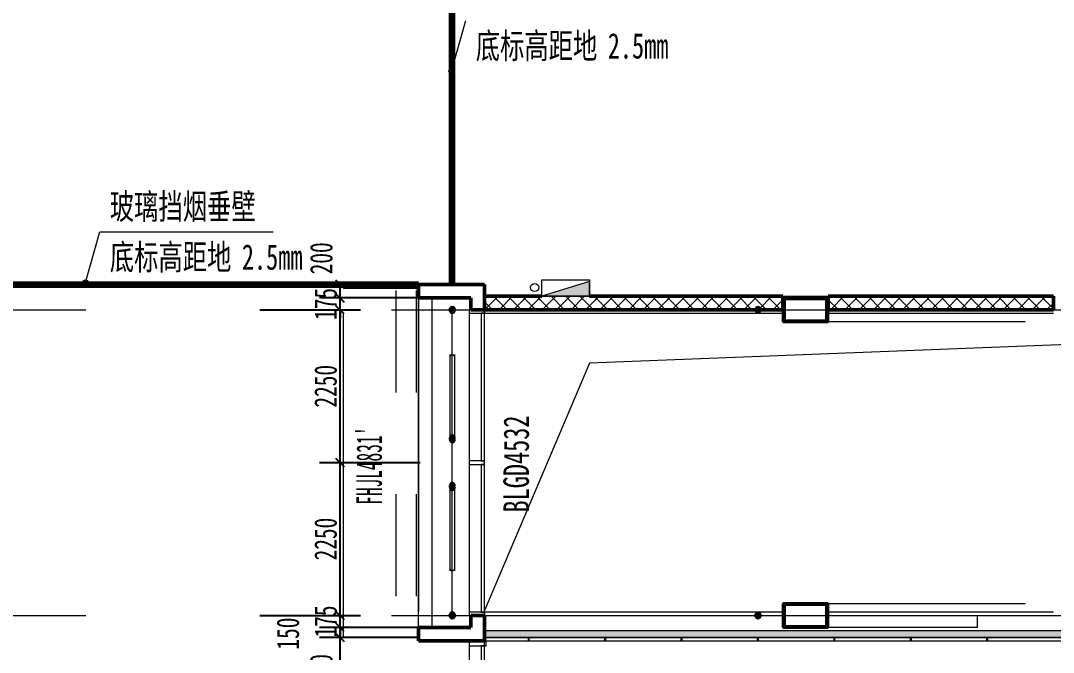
# Model space of a CAD drawing. Header units: millimetres. Extents: x 124696 to 347024, y 412631 to 564609.
# Drawn here: x 183817 to 199022, y 471559 to 480860 of the extents above; entities that cross this region are included whole.
import ezdxf

# ---------------------------------------------------------------- set-up
doc = ezdxf.new("R2010")
doc.units = ezdxf.units.MM
doc.header["$LTSCALE"] = 1500
doc.header["$MEASUREMENT"] = 0
for name, pattern in [('二层平面图$0$IMPORT-216002', [3, 2, -1]), ('二层平面图$0$划线', [6.35, 3.175, -3.175]), ('二层平面图$0$划线 1mm', [2, 1, -1]), ('二层平面图$0$轴网线_12_3_3_3 mm', [21, 12, -3, 3, -3])]:
    doc.linetypes.add(name, pattern=pattern)
doc.layers.add('0-建筑底图', color=7, linetype='Continuous')
for name, color, linetype, lineweight in [('二层平面图$0$0-1', 7, 'Continuous', 5), ('二层平面图$0$A-DOOR', 51, 'Continuous', 9), ('二层平面图$0$A-DOOR-3', 51, '二层平面图$0$划线', 9), ('二层平面图$0$A-DOOR-4', 51, '二层平面图$0$划线 1mm', 9), ('二层平面图$0$A-DOOR-IDEN', 53, 'Continuous', 15), ('二层平面图$0$A-LINE', 7, 'Continuous', 9), ('二层平面图$0$A-LINE-1', 7, '二层平面图$0$IMPORT-216002', 9), ('二层平面图$0$A-LINE-3', 7, 'Continuous', 90), ('二层平面图$0$A-WALL-1', 10, 'Continuous', 50), ('二层平面图$0$A-WALL-2', 170, 'Continuous', 20), ('二层平面图$0$A-WALL-3', 10, 'Continuous', 50), ('二层平面图$0$A-WALL-CURT-PANEL-2', 7, 'Continuous', 9), ('二层平面图$0$A-WALL-CURT-PANEL-3', 140, 'Continuous', 9), ('二层平面图$0$A-WALL-CURT-STILE-2', 7, 'Continuous', 9), ('二层平面图$0$A-WALL-CURT-STILE-3', 7, 'Continuous', 9), ('二层平面图$0$ANNO-DIMS', 3, 'Continuous', 15), ('二层平面图$0$ANNO-DOTE-1', 10, '二层平面图$0$轴网线_12_3_3_3 mm', 15), ('二层平面图$0$ANNO-TEXT', 7, 'Continuous', 15), ('二层平面图$0$E-FIRE-EQPM', 3, 'Continuous', 9), ('二层平面图$0$S-BEAM', 4, 'Continuous', 9), ('二层平面图$0$S-BEAM-1', 7, 'Continuous', 9), ('二层平面图$0$S-BEAM-2', 130, 'Continuous', 35), ('二层平面图$0$S-COLU-1', 250, 'Continuous', 5), ('二层平面图$0$S-COLU-2', 130, 'Continuous', 35), ('二层平面图$0$WALL-1', 40, 'Continuous', 9), ('二层平面图$0$WALL-HATCH', 252, 'Continuous', 9), ('二层平面图$0$WALL-IDEN', 233, 'Continuous', 15)]:
    doc.layers.add(name, color=color, linetype=linetype, lineweight=lineweight)
doc.styles.add('二层平面图$0$黑体', font='simhei.ttf', dxfattribs={"width": 0.7, "height": 375})
doc.styles.add('二层平面图$0$黑体_5', font='simhei.ttf', dxfattribs={"width": 0.7, "height": 330})
doc.styles.add('二层平面图$0$黑体_6', font='simhei.ttf', dxfattribs={"width": 0.5, "height": 375})
doc.dimstyles.new('二层平面图$0$直线_2_2mm_黑体_引线_文字在上', dxfattribs={"dimscale": 304.8, "dimtxt": 412.811453, "dimasz": 0.393701, "dimexe": 0.984252, "dimexo": 0.0625, "dimgap": 0.147638, "dimtad": 1, "dimdec": 0, "dimzin": 0, "dimdsep": 46, "dimtxsty": '二层平面图$0$黑体_5', "dimblk1": '二层平面图$0$_Oblique', "dimblk2": '二层平面图$0$_Oblique', "dimsah": 1, "dimcen": 0.09, "dimazin": 0, "dimtfac": 1, "dimtdec": 4, "dimtix": 1, "dimtmove": 0, "dimatfit": 3, "dimfxl": 3.937008, "dimfxlon": 1, "dimtvp": 1, "dimtolj": 1, "dimtzin": 0, "dimarcsym": 2})
doc.dimstyles.new('二层平面图$0$直线_2_2mm_黑体_引线_文字在上_2', dxfattribs={"dimscale": 304.8, "dimtxt": 412.811453, "dimasz": 0.393701, "dimexe": 0.984252, "dimexo": 0.0625, "dimgap": 0.147638, "dimtad": 1, "dimdec": 0, "dimzin": 0, "dimdsep": 46, "dimtxsty": '二层平面图$0$黑体_5', "dimblk1": '二层平面图$0$_Oblique', "dimblk2": '二层平面图$0$_Oblique', "dimsah": 1, "dimcen": 0.09, "dimazin": 0, "dimtfac": 1, "dimtdec": 4, "dimtix": 1, "dimtmove": 2, "dimatfit": 3, "dimfxl": 3.937008, "dimfxlon": 1, "dimtvp": 1, "dimtolj": 1, "dimtzin": 0, "dimarcsym": 2})

# ---------------------------------------------------------------- blocks, each defined once
blk = doc.blocks.new('二层平面图$0$S-梁-钢-箱形1 - _-300x350x14x14-V43-104-2F')
at = {"layer": '二层平面图$0$S-BEAM-1'}
h = blk.add_hatch(color=256, dxfattribs=at)
h.paths.add_polyline_path([(50535, 20075), (50535, 20425), (49865, 20425), (49865, 20075)])
h.paths.add_polyline_path([(50504, 20089), (49896, 20089), (49896, 20411), (50504, 20411)])
blk.add_line((53435, 20075), (50535, 20075), dxfattribs=at)
at = {"layer": '二层平面图$0$S-BEAM-2'}
for p, q in [((50535, 20425), (49865, 20425)), ((49865, 20425), (49865, 20075)), ((49896, 20089), (49896, 20411)), ((49896, 20411), (50504, 20411)), ((50504, 20411), (50504, 20089)), ((50535, 20075), (50535, 20425)), ((49865, 20075), (50535, 20075)), ((50504, 20089), (49896, 20089))]:
    blk.add_line(p, q, dxfattribs=at)
blk = doc.blocks.new('二层平面图$0$S-梁-钢-箱形1 - _-300x350x14x14-V73-104-2F')
at = {"layer": '二层平面图$0$S-BEAM-1'}
h = blk.add_hatch(color=256, dxfattribs=at)
h.paths.add_polyline_path([(50535, 15575), (50535, 15925), (49865, 15925), (49865, 15575)])
h.paths.add_polyline_path([(50504, 15589), (49896, 15589), (49896, 15911), (50504, 15911), (50504, 15614)])
for p, q in [((50535, 15925), (53435, 15925)), ((52735, 15575), (50535, 15575))]:
    blk.add_line(p, q, dxfattribs=at)
at = {"layer": '二层平面图$0$S-BEAM-2'}
for p, q in [((50535, 15925), (49865, 15925)), ((49865, 15925), (49865, 15575)), ((49896, 15589), (49896, 15911)), ((49896, 15911), (50504, 15911)), ((50504, 15911), (50504, 15589)), ((50535, 15575), (50535, 15925)), ((49865, 15575), (50535, 15575)), ((50504, 15589), (49896, 15589))]:
    blk.add_line(p, q, dxfattribs=at)
blk = doc.blocks.new('二层平面图$0$S-梁-钢-圆形 - D-70-2196540-104-2F')
at = {"layer": '二层平面图$0$S-BEAM-1'}
blk.add_hatch(color=256, dxfattribs=at).paths.add_polyline_path([(36000, 17601), (36008, 17602), (36015, 17605), (36022, 17611), (36027, 17619), (36032, 17629), (36034, 17639), (36035, 17650), (36034, 17661), (36032, 17671), (36027, 17681), (36022, 17689), (36015, 17695), (36008, 17698), (36000, 17699), (35992, 17698), (35985, 17695), (35978, 17689), (35973, 17681), (35968, 17671), (35966, 17661), (35965, 17650), (35966, 17639), (35968, 17629), (35973, 17619), (35978, 17611), (35985, 17605), (35992, 17602)])
for p, q in [((35965, 17650), (35965, 16408)), ((36035, 16408), (36035, 17650))]:
    blk.add_line(p, q, dxfattribs=at)
at = {"layer": '二层平面图$0$S-BEAM-2', "flags": 128}
for points in [[(36035, 17650), (36034, 17661), (36032, 17671), (36027, 17681), (36022, 17689), (36015, 17695), (36008, 17698), (36000, 17699), (35992, 17698), (35985, 17695), (35978, 17689), (35973, 17681), (35968, 17671), (35966, 17661), (35965, 17650)], [(35965, 17650), (35966, 17639), (35968, 17629), (35973, 17619), (35978, 17611), (35985, 17605), (35992, 17602), (36000, 17601), (36008, 17602), (36015, 17605), (36022, 17611), (36027, 17619), (36032, 17629), (36034, 17639), (36035, 17650)]]:
    blk.add_lwpolyline(points, dxfattribs=at)
blk = doc.blocks.new('二层平面图$0$SHS-Structure-Center_rvt-1-104-2F')
at = {"layer": '二层平面图$0$S-COLU-1'}
for points in [[(45000, 20210), (45020, 20215), (45035, 20230), (45040, 20250), (45035, 20270), (45020, 20285), (45000, 20290), (44980, 20285), (44965, 20270), (44960, 20250), (44965, 20230), (44980, 20215)], [(49500, 20210), (49520, 20215), (49535, 20230), (49540, 20250), (49535, 20270), (49520, 20285), (49500, 20290), (49480, 20285), (49465, 20270), (49460, 20250), (49465, 20230), (49480, 20215)], [(45000, 15710), (45020, 15715), (45035, 15730), (45040, 15750), (45035, 15770), (45020, 15785), (45000, 15790), (44980, 15785), (44965, 15770), (44960, 15750), (44965, 15730), (44980, 15715)], [(49500, 15710), (49520, 15715), (49535, 15730), (49540, 15750), (49535, 15770), (49520, 15785), (49500, 15790), (49480, 15785), (49465, 15770), (49460, 15750), (49465, 15730), (49480, 15715)]]:
    blk.add_hatch(color=256, dxfattribs=at).paths.add_polyline_path(points)
at = {"layer": '二层平面图$0$S-COLU-2'}
for centre, start, end in [((45000, 20250), 0, 180), ((45000, 20250), 180, 0), ((49500, 20250), 0, 180), ((49500, 20250), 180, 0), ((45000, 15750), 0, 180), ((45000, 15750), 180, 0), ((49500, 15750), 0, 180), ((49500, 15750), 180, 0)]:
    blk.add_arc(centre, 40, start, end, dxfattribs=at)
at = {"layer": '二层平面图$0$S-BEAM'}
for name, p in [('二层平面图$0$S-梁-钢-箱形1 - _-300x350x14x14-V43-104-2F', (0, 0)), ('二层平面图$0$S-梁-钢-圆形 - D-70-2196540-104-2F', (9000, 0)), ('二层平面图$0$S-梁-钢-箱形1 - _-300x350x14x14-V73-104-2F', (0, 0))]:
    blk.add_blockref(name, p, dxfattribs=at)
at = {"layer": '二层平面图$0$S-BEAM', "rotation": 180}
blk.add_blockref('二层平面图$0$S-梁-钢-圆形 - D-70-2196540-104-2F', (81000, 36000), dxfattribs=at)
blk = doc.blocks.new('二层平面图$0$矩形竖梃 - 幕墙龙骨_70_250-12648449-104-2F')
at = {"layer": '二层平面图$0$A-WALL-CURT-STILE-3'}
for p, q in [((-70, 25), (0, 25)), ((-70, -225), (-70, 25)), ((0, 25), (0, -225)), ((0, -225), (-70, -225))]:
    blk.add_line(p, q, dxfattribs=at)
blk = doc.blocks.new('二层平面图$0$系统嵌板 - 00S-玻璃-12648451-104-2F')
at = {"layer": '二层平面图$0$A-WALL-CURT-PANEL-3'}
for p, q in [((1087.5, 50), (-1087.5, 50)), ((-1087.5, 50), (-1087.5, 0)), ((-1087.5, 0), (1087.5, 0)), ((1087.5, 0), (1087.5, 50))]:
    blk.add_line(p, q, dxfattribs=at)
blk = doc.blocks.new('二层平面图$0$系统嵌板 - 白色艾特板-12479707-104-2F')
at = {"layer": '二层平面图$0$A-WALL-CURT-PANEL-3'}
for p, q in [((323, 50), (-323, 50)), ((-323, 50), (-323, 0)), ((-323, 0), (323, 0)), ((323, 0), (323, 50))]:
    blk.add_line(p, q, dxfattribs=at)
blk = doc.blocks.new('二层平面图$0$系统嵌板 - 白色艾特板-12479708-104-2F')
at = {"layer": '二层平面图$0$A-WALL-CURT-PANEL-3'}
for p, q in [((558.5, 50), (-558.5, 50)), ((-558.5, 50), (-558.5, 0)), ((-558.5, 0), (558.5, 0)), ((558.5, 0), (558.5, 50))]:
    blk.add_line(p, q, dxfattribs=at)
blk = doc.blocks.new('二层平面图$0$系统嵌板 - 白色艾特板-12479709-104-2F')
at = {"layer": '二层平面图$0$A-WALL-CURT-PANEL-3'}
for p, q in [((558.5, 50), (-558.5, 50)), ((-558.5, 50), (-558.5, 0)), ((-558.5, 0), (558.5, 0)), ((558.5, 0), (558.5, 50))]:
    blk.add_line(p, q, dxfattribs=at)
blk = doc.blocks.new('二层平面图$0$矩形竖梃 - 8 x 50 mm 蜂窝铝板幕墙开缝-12479703-104-2F')
at = {"layer": '二层平面图$0$A-WALL-CURT-STILE-3'}
for p, q in [((-4, 0), (4, 0)), ((-4, -50), (-4, 0)), ((4, 0), (4, -50)), ((4, -50), (-4, -50))]:
    blk.add_line(p, q, dxfattribs=at)
blk = doc.blocks.new('二层平面图$0$矩形竖梃 - 8 x 50 mm 蜂窝铝板幕墙开缝-12479704-104-2F')
at = {"layer": '二层平面图$0$A-WALL-CURT-STILE-3'}
for p, q in [((-4, 0), (4, 0)), ((-4, -50), (-4, 0)), ((4, 0), (4, -50)), ((4, -50), (-4, -50))]:
    blk.add_line(p, q, dxfattribs=at)
blk = doc.blocks.new('二层平面图$0$矩形竖梃 - 幕墙龙骨_50_225_隐框-12648381-104-2F')
at = {"layer": '二层平面图$0$A-WALL-CURT-STILE-3'}
for p, q in [((-25, 0), (25, 0)), ((-25, -225), (-25, 0)), ((25, 0), (25, -225)), ((25, -225), (-25, -225))]:
    blk.add_line(p, q, dxfattribs=at)
blk = doc.blocks.new('二层平面图$0$矩形竖梃 - 幕墙龙骨_50_225_隐框-12648708-104-2F')
at = {"layer": '二层平面图$0$A-WALL-CURT-STILE-3'}
for p, q in [((0, 0), (-50, 0)), ((-50, 0), (-50, -225)), ((0, -225), (0, 0)), ((-50, -225), (0, -225))]:
    blk.add_line(p, q, dxfattribs=at)
blk = doc.blocks.new('二层平面图$0$国标_带灭火器箱组合式消防柜-乙型-左 - 1800x700x180 2-4750706-104-2F')
at = {"layer": '二层平面图$0$E-FIRE-EQPM'}
blk.add_hatch(color=256, dxfattribs=at).paths.add_polyline_path([(-350, -120), (350, 100), (-350, 100)])
for p, q in [((-350, -120), (350, 100)), ((350, 100), (-350, 100)), ((-350, 100), (-350, -120)), ((-350, -140), (-350, 100)), ((-350, 100), (350, 100)), ((350, 100), (350, -140)), ((350, -140), (-350, -140))]:
    blk.add_line(p, q, dxfattribs=at)
blk = doc.blocks.new('二层平面图$0$系统嵌板 - 00S-玻璃-12648471-104-2F')
at = {"layer": '二层平面图$0$A-WALL-CURT-PANEL-3'}
for p, q in [((247.5, 50), (-247.5, 50)), ((-247.5, 50), (-247.5, 0)), ((-247.5, 0), (247.5, 0)), ((247.5, 0), (247.5, 50))]:
    blk.add_line(p, q, dxfattribs=at)
blk = doc.blocks.new('二层平面图$0$矩形竖梃 - 幕墙龙骨_50_225_隐框-12502252-104-2F')
at = {"layer": '二层平面图$0$A-WALL-CURT-STILE-2'}
blk.add_line((45250, 15305), (45250, 14810), dxfattribs=at)
blk = doc.blocks.new('二层平面图$0$A-侧装双轨防火卷帘 - FHJL4831_-11534403-104-2F')
at = {"layer": '二层平面图$0$A-DOOR-3'}
for p, q in [((-2570, -100), (2570, -100)), ((-2570, -1200), (-2570, -100)), ((2570, -100), (2570, -1200)), ((2570, -1200), (-2570, -1200))]:
    blk.add_line(p, q, dxfattribs=at)
at = {"layer": '二层平面图$0$A-DOOR-4'}
for p, q in [((-2535, -130), (2535, -130)), ((-2535, -430), (2535, -430))]:
    blk.add_line(p, q, dxfattribs=at)
blk = doc.blocks.new('二层平面图$0$内嵌石膏板幕墙 - D-12263673-104-2F')
at = {"layer": '二层平面图$0$WALL-1'}
for p, q in [((49865, 20250), (45475, 20250)), ((45475, 20250), (45475, 20200)), ((49865, 20200), (49865, 20250)), ((53850, 20250), (50535, 20250)), ((50535, 20250), (50535, 20200)), ((45475, 20200), (49865, 20200)), ((50535, 20200), (53850, 20200)), ((49865, 15800), (45475, 15800)), ((45475, 15800), (45475, 15750)), ((45475, 15750), (49865, 15750)), ((49865, 15750), (49865, 15800)), ((53850, 15800), (50535, 15800)), ((50535, 15800), (50535, 15750)), ((50535, 15750), (53850, 15750))]:
    blk.add_line(p, q, dxfattribs=at)
blk = doc.blocks.new('二层平面图$0$矩形竖梃 - 幕墙龙骨_50_225_隐框-11906417-104-2F')
at = {"layer": '二层平面图$0$A-WALL-CURT-STILE-2'}
blk.add_line((45250, 20200), (45250, 18025), dxfattribs=at)
blk = doc.blocks.new('二层平面图$0$矩形竖梃 - 幕墙龙骨_50_225_隐框-12280360-104-2F')
at = {"layer": '二层平面图$0$A-WALL-CURT-STILE-2'}
blk.add_line((45250, 17975), (45250, 15800), dxfattribs=at)
blk = doc.blocks.new('二层平面图$0$矩形竖梃 - 幕墙龙骨_50_225_隐框-12648477-104-2F')
at = {"layer": '二层平面图$0$A-WALL-CURT-STILE-3'}
for p, q in [((-50, 0), (0, 0)), ((-50, -225), (-50, 0)), ((0, 0), (0, -225)), ((0, -225), (-50, -225))]:
    blk.add_line(p, q, dxfattribs=at)
blk = doc.blocks.new('二层平面图$0$_Oblique')
at = {"color": 0, "linetype": 'ByBlock', "lineweight": -2}
blk.add_line((-0.5, -0.5), (0.5, 0.5), dxfattribs=at)
blk = doc.blocks.new('*D2401')
at = {"layer": '二层平面图$0$ANNO-DIMS', "color": 0, "lineweight": -2, "transparency": 16777216}
for p, q in [((43347, 15425), (43347, 15545)), ((44528, 15425), (43047, 15425)), ((43347, 14775), (43347, 15425)), ((44528, 14775), (43047, 14775)), ((43347, 14775), (43347, 14655))]:
    blk.add_line(p, q, dxfattribs=at)
at = {"layer": '二层平面图$0$ANNO-DIMS', "color": 0, "lineweight": -2, "transparency": 16777216, "xscale": 120, "yscale": 120, "zscale": 120}
for p, rotation in [((43347, 15425), 270), ((43347, 14775), 90)]:
    blk.add_blockref('二层平面图$0$_Oblique', p, dxfattribs=dict(at, rotation=rotation))
at = {"layer": '二层平面图$0$ANNO-DIMS', "color": 0, "transparency": 16777216, "insert": (42905, 14710), "char_height": 330, "width": 604.82, "attachment_point": 1, "rotation": 90, "line_spacing_factor": 0.872751, "style": '二层平面图$0$黑体_5'}
blk.add_mtext('\\A1;650', dxfattribs=at)
blk = doc.blocks.new('*D2402')
at = {"layer": '二层平面图$0$ANNO-DIMS', "color": 0, "lineweight": -2, "transparency": 16777216}
for p, q in [((44528, 15575), (43047, 15575)), ((43347, 15425), (43347, 15575)), ((44528, 15425), (43047, 15425))]:
    blk.add_line(p, q, dxfattribs=at)
at = {"layer": '二层平面图$0$ANNO-DIMS', "color": 0, "lineweight": -2, "transparency": 16777216, "xscale": 120, "yscale": 120, "zscale": 120}
for p, rotation in [((43347, 15575), 90), ((43347, 15425), 270)]:
    blk.add_blockref('二层平面图$0$_Oblique', p, dxfattribs=dict(at, rotation=rotation))
at = {"layer": '二层平面图$0$ANNO-DIMS', "color": 0, "transparency": 16777216, "insert": (42413, 15248), "char_height": 330, "width": 604.82, "attachment_point": 1, "rotation": 90, "line_spacing_factor": 0.872751, "style": '二层平面图$0$黑体_5'}
blk.add_mtext('\\A1;150', dxfattribs=at)
blk = doc.blocks.new('*D2403')
at = {"layer": '二层平面图$0$ANNO-DIMS', "color": 0, "lineweight": -2, "transparency": 16777216}
for p, q in [((43347, 15750), (43347, 15870)), ((42166, 15750), (43647, 15750)), ((43347, 15575), (43347, 15750)), ((44528, 15575), (43047, 15575)), ((43347, 15575), (43347, 15455))]:
    blk.add_line(p, q, dxfattribs=at)
at = {"layer": '二层平面图$0$ANNO-DIMS', "color": 0, "lineweight": -2, "transparency": 16777216, "xscale": 120, "yscale": 120, "zscale": 120}
for p, rotation in [((43347, 15750), 270), ((43347, 15575), 90)]:
    blk.add_blockref('二层平面图$0$_Oblique', p, dxfattribs=dict(at, rotation=rotation))
at = {"layer": '二层平面图$0$ANNO-DIMS', "color": 0, "transparency": 16777216, "insert": (43137, 15662), "char_height": 330, "width": 604.82, "attachment_point": 5, "rotation": 90, "style": '二层平面图$0$黑体_5'}
blk.add_mtext('\\A1;175', dxfattribs=at)
blk = doc.blocks.new('*D2404')
at = {"layer": '二层平面图$0$ANNO-DIMS', "color": 0, "lineweight": -2, "transparency": 16777216}
for p, q in [((44528, 18000), (43047, 18000)), ((43347, 15750), (43347, 18000)), ((42166, 15750), (43647, 15750))]:
    blk.add_line(p, q, dxfattribs=at)
at = {"layer": '二层平面图$0$ANNO-DIMS', "color": 0, "lineweight": -2, "transparency": 16777216, "xscale": 120, "yscale": 120, "zscale": 120}
for p, rotation in [((43347, 18000), 90), ((43347, 15750), 270)]:
    blk.add_blockref('二层平面图$0$_Oblique', p, dxfattribs=dict(at, rotation=rotation))
at = {"layer": '二层平面图$0$ANNO-DIMS', "color": 0, "transparency": 16777216, "insert": (43136, 16875), "char_height": 330, "width": 806.42, "attachment_point": 5, "rotation": 90, "style": '二层平面图$0$黑体_5'}
blk.add_mtext('\\A1;2250', dxfattribs=at)
blk = doc.blocks.new('*D2405')
at = {"layer": '二层平面图$0$ANNO-DIMS', "color": 0, "lineweight": -2, "transparency": 16777216}
for p, q in [((42166, 20250), (43647, 20250)), ((43347, 18000), (43347, 20250)), ((44528, 18000), (43047, 18000))]:
    blk.add_line(p, q, dxfattribs=at)
at = {"layer": '二层平面图$0$ANNO-DIMS', "color": 0, "lineweight": -2, "transparency": 16777216, "xscale": 120, "yscale": 120, "zscale": 120}
for p, rotation in [((43347, 20250), 90), ((43347, 18000), 270)]:
    blk.add_blockref('二层平面图$0$_Oblique', p, dxfattribs=dict(at, rotation=rotation))
at = {"layer": '二层平面图$0$ANNO-DIMS', "color": 0, "transparency": 16777216, "insert": (43136, 19125), "char_height": 330, "width": 806.42, "attachment_point": 5, "rotation": 90, "style": '二层平面图$0$黑体_5'}
blk.add_mtext('\\A1;2250', dxfattribs=at)
blk = doc.blocks.new('*D2406')
at = {"layer": '二层平面图$0$ANNO-DIMS', "color": 0, "lineweight": -2, "transparency": 16777216}
for p, q in [((43347, 20425), (43347, 20545)), ((44528, 20425), (43047, 20425)), ((43347, 20250), (43347, 20425)), ((42166, 20250), (43647, 20250)), ((43347, 20250), (43347, 20130))]:
    blk.add_line(p, q, dxfattribs=at)
at = {"layer": '二层平面图$0$ANNO-DIMS', "color": 0, "lineweight": -2, "transparency": 16777216, "xscale": 120, "yscale": 120, "zscale": 120}
for p, rotation in [((43347, 20425), 270), ((43347, 20250), 90)]:
    blk.add_blockref('二层平面图$0$_Oblique', p, dxfattribs=dict(at, rotation=rotation))
at = {"layer": '二层平面图$0$ANNO-DIMS', "color": 0, "transparency": 16777216, "insert": (43137, 20337), "char_height": 330, "width": 604.82, "attachment_point": 5, "rotation": 90, "style": '二层平面图$0$黑体_5'}
blk.add_mtext('\\A1;175', dxfattribs=at)
blk = doc.blocks.new('*D2407')
at = {"layer": '二层平面图$0$ANNO-DIMS', "color": 0, "lineweight": -2, "transparency": 16777216}
for p, q in [((44528, 20625), (43047, 20625)), ((43347, 20425), (43347, 20625)), ((44528, 20425), (43047, 20425))]:
    blk.add_line(p, q, dxfattribs=at)
at = {"layer": '二层平面图$0$ANNO-DIMS', "color": 0, "lineweight": -2, "transparency": 16777216, "xscale": 120, "yscale": 120, "zscale": 120}
for p, rotation in [((43347, 20625), 90), ((43347, 20425), 270)]:
    blk.add_blockref('二层平面图$0$_Oblique', p, dxfattribs=dict(at, rotation=rotation))
at = {"layer": '二层平面图$0$ANNO-DIMS', "color": 0, "transparency": 16777216, "insert": (42905, 20773), "char_height": 330, "width": 604.82, "attachment_point": 1, "rotation": 90, "line_spacing_factor": 0.872751, "style": '二层平面图$0$黑体_5'}
blk.add_mtext('\\A1;200', dxfattribs=at)
blk = doc.blocks.new('二层平面图$0$00_引注_规范_ - 00_引注_规范_-5758180-104-2F')
at = {"layer": '二层平面图$0$ANNO-TEXT'}
for p, q in [((0, 0), (12, 0)), ((12, 0), (17, 0))]:
    blk.add_line(p, q, dxfattribs=at)
blk = doc.blocks.new('二层平面图')
at = {"layer": '二层平面图$0$ANNO-TEXT'}
h = blk.add_hatch(color=8, dxfattribs=at)
edge = h.paths.add_edge_path()
edge.add_arc((44988.3, 23764.3), 37.5, 0, 360)
h = blk.add_hatch(color=8, dxfattribs=at)
edge = h.paths.add_edge_path()
edge.add_arc((39600.8, 20654.2), 37.5, 0, 360)
at = {"layer": '二层平面图$0$WALL-HATCH'}
h = blk.add_hatch(dxfattribs=at)
h.set_pattern_fill('FP_1', color=8, style=0, pattern_type=2)
h.set_pattern_definition([(45, (0, 0), (-106.06602, 106.06602), []), (135, (0, 0), (-106.06602, -106.06602), [])])
h.paths.add_polyline_path([(59535.4, 20250), (63475, 20250), (63475, 20450), (59535.4, 20450), (59535.4, 20329.8)])
h.paths.add_polyline_path([(58864.6, 20250), (58864.6, 20450), (58650, 20450), (58650, 20250)])
h.paths.add_polyline_path([(47239.2, 20250), (49864.6, 20250), (49864.6, 20450), (45475, 20450), (45475, 20250), (45858.6, 20250)])
h.paths.add_polyline_path([(54150, 20250), (57464.6, 20250), (57464.6, 20450), (54150, 20450)])
h.paths.add_polyline_path([(53850, 20250), (53850, 20450), (50535.4, 20450), (50535.4, 20250), (52761.7, 20250)])
h.paths.add_polyline_path([(58135.4, 20250), (58350, 20250), (58350, 20450), (58135.4, 20450)])
h = blk.add_hatch(dxfattribs=at)
h.set_pattern_fill('FP_103', color=8, angle=-113.578, style=0, pattern_type=2)
h.set_pattern_definition([(66.422, (54387.944, 15432.62), (0.21196, 152.88676), [26.213, -13.882, 69.19, -13.882, -42.855]), (66.422, (54387.944, 15432.62), (0.21196, 152.88676), [-123.167, 26.213, -16.642]), (113.58, (54348.026, 15432.62), (-66.51436, 0.00144), [26.213, -13.882, 69.26, -13.882, -42.855]), (113.58, (54348.026, 15432.62), (-66.51436, 0.00144), [-123.237, 26.213, -16.642]), (2e-13, (54348.03, 15432.62), (-4e-13, 152.4), [39.907, -26.604]), (2e-13, (54381.28, 15569.78), (-4e-13, 152.4), [39.907, -26.604]), (90, (54337.5, 15456.74), (-66.513, -2e-13), [12.722, -139.678]), (90, (54370.756, 15532.94), (-66.513, -2e-13), [12.722, -139.678]), (90, (54398.46, 15456.74), (-66.513, -2e-13), [12.722, -139.678]), (90, (54431.717, 15532.94), (-66.513, -2e-13), [12.722, -139.678])])
h.paths.add_polyline_path([(63116.3, 15425), (63200, 15425), (63200, 15525), (45475, 15525), (45475, 15425), (62426, 15425)])
at = {"layer": '二层平面图$0$A-LINE', "color": 8}
for p, q in [((44500, 15575), (44500, 20425)), ((44700, 20425), (44700, 15575)), ((49864.6, 20450), (50535.4, 20450)), ((62900, 20081.1), (47020.5, 19466)), ((47020.5, 19466), (45475, 15825)), ((52735, 15575), (52735, 15750))]:
    blk.add_line(p, q, dxfattribs=at)
blk.add_circle((46212.6, 20578.6), 60, dxfattribs=at)
for centre, start, end in [((45000, 19553.9), 0, 180), ((45000, 16446.1), 180, 0)]:
    blk.add_arc(centre, 35, start, end, dxfattribs=at)
at = {"layer": '二层平面图$0$A-LINE-1', "color": 8}
for p, q in [((45475, 15375), (67975, 15375)), ((45475, 4850), (45475, 15375))]:
    blk.add_line(p, q, dxfattribs=at)
at = {"layer": '二层平面图$0$A-LINE-3', "color": 8}
for p, q in [((45000, 20625), (45000, 31825)), ((36500, 20625), (44500, 20625))]:
    blk.add_line(p, q, dxfattribs=at)
at = {"layer": '二层平面图$0$A-WALL-1', "color": 8}
for p, q in [((45475, 20625), (44500, 20625)), ((44500, 20625), (44500, 20425)), ((44500, 20425), (45275, 20425)), ((45275, 20425), (45275, 20250)), ((46318.8, 20450), (45475, 20450)), ((49864.6, 20450), (47018.8, 20450)), ((49864.6, 20250), (49864.6, 20450)), ((53850, 20450), (50535.4, 20450)), ((50535.4, 20450), (50535.4, 20250)), ((53850, 20250), (53850, 20450)), ((45275, 20250), (49864.6, 20250)), ((50535.4, 20250), (53850, 20250)), ((45275, 15750), (45275, 15575)), ((45475, 15750), (45275, 15750)), ((45475, 15375), (45475, 15750)), ((45275, 15575), (44500, 15575)), ((44500, 15575), (44500, 15375)), ((44500, 15375), (45475, 15375))]:
    blk.add_line(p, q, dxfattribs=at)
at = {"layer": '二层平面图$0$A-WALL-2', "color": 8}
for p, q in [((63200, 15525), (45475, 15525)), ((45475, 15425), (63200, 15425))]:
    blk.add_line(p, q, dxfattribs=at)
at = {"layer": '二层平面图$0$A-WALL-3', "color": 8}
blk.add_line((45475, 20250), (45475, 20625), dxfattribs=at)
at = {"layer": '二层平面图$0$ANNO-DOTE-1', "color": 8}
for p, q in [((45000, -6710.3), (45000, 106757.2)), ((-18896.2, 20250), (161528.2, 20250)), ((-18896.2, 15750), (161528.2, 15750))]:
    blk.add_line(p, q, dxfattribs=at)
at = {"layer": '二层平面图$0$ANNO-TEXT', "color": 8}
for p, q in [((44988.3, 23764.3), (45199.6, 24508.4)), ((39600.8, 20654.2), (39812.1, 21398.3))]:
    blk.add_line(p, q, dxfattribs=at)
for centre in [(44988.3, 23764.3), (39600.8, 20654.2)]:
    blk.add_circle(centre, 37.5, dxfattribs=at)
at = {"layer": '二层平面图$0$0-1', "color": 8}
blk.add_blockref('二层平面图$0$SHS-Structure-Center_rvt-1-104-2F', (0, 0), dxfattribs=at)
at = {"layer": '二层平面图$0$A-DOOR', "color": 8, "rotation": 269.9999999999999}
blk.add_blockref('二层平面图$0$A-侧装双轨防火卷帘 - FHJL4831_-11534403-104-2F', (44600, 18000), dxfattribs=at)
at = {"layer": '二层平面图$0$A-LINE', "color": 8}
blk.add_blockref('二层平面图$0$内嵌石膏板幕墙 - D-12263673-104-2F', (0, 0), dxfattribs=at)
at = {"layer": '二层平面图$0$A-WALL-CURT-PANEL-2', "color": 8}
for name, p, rotation in [('二层平面图$0$系统嵌板 - 00S-玻璃-12648451-104-2F', (45475, 19112.5), 89.99999999999991), ('二层平面图$0$系统嵌板 - 00S-玻璃-12648451-104-2F', (45475, 16887.5), 89.99999999999991), ('二层平面图$0$系统嵌板 - 00S-玻璃-12648471-104-2F', (45475, 15057.5), 89.99999999999989)]:
    blk.add_blockref(name, p, dxfattribs=dict(at, rotation=rotation))
for name, p in [('二层平面图$0$系统嵌板 - 白色艾特板-12479707-104-2F', (45798, 15375)), ('二层平面图$0$系统嵌板 - 白色艾特板-12479708-104-2F', (46687.5, 15375)), ('二层平面图$0$系统嵌板 - 白色艾特板-12479708-104-2F', (47812.5, 15375)), ('二层平面图$0$系统嵌板 - 白色艾特板-12479708-104-2F', (48937.5, 15375)), ('二层平面图$0$系统嵌板 - 白色艾特板-12479708-104-2F', (50062.5, 15375)), ('二层平面图$0$系统嵌板 - 白色艾特板-12479708-104-2F', (51187.5, 15375)), ('二层平面图$0$系统嵌板 - 白色艾特板-12479708-104-2F', (52312.5, 15375)), ('二层平面图$0$系统嵌板 - 白色艾特板-12479709-104-2F', (53437.5, 15375))]:
    blk.add_blockref(name, p, dxfattribs=at)
at = {"layer": '二层平面图$0$A-WALL-CURT-STILE-2', "color": 8, "extrusion": (0, 0, -1)}
for name, p, rotation in [('二层平面图$0$矩形竖梃 - 幕墙龙骨_50_225_隐框-12648477-104-2F', (-45475, 20250), 90.0000000000001), ('二层平面图$0$矩形竖梃 - 幕墙龙骨_50_225_隐框-12648381-104-2F', (-45475, 18000), 90.0000000000001), ('二层平面图$0$矩形竖梃 - 幕墙龙骨_70_250-12648449-104-2F', (-45475, 15375), 90.00000000000011), ('二层平面图$0$矩形竖梃 - 8 x 50 mm 蜂窝铝板幕墙开缝-12479703-104-2F', (-46125, 15375), 180), ('二层平面图$0$矩形竖梃 - 8 x 50 mm 蜂窝铝板幕墙开缝-12479703-104-2F', (-47250, 15375), 180), ('二层平面图$0$矩形竖梃 - 8 x 50 mm 蜂窝铝板幕墙开缝-12479703-104-2F', (-48375, 15375), 180), ('二层平面图$0$矩形竖梃 - 8 x 50 mm 蜂窝铝板幕墙开缝-12479703-104-2F', (-49500, 15375), 180), ('二层平面图$0$矩形竖梃 - 8 x 50 mm 蜂窝铝板幕墙开缝-12479703-104-2F', (-50625, 15375), 180), ('二层平面图$0$矩形竖梃 - 8 x 50 mm 蜂窝铝板幕墙开缝-12479703-104-2F', (-51750, 15375), 180), ('二层平面图$0$矩形竖梃 - 8 x 50 mm 蜂窝铝板幕墙开缝-12479704-104-2F', (-52875, 15375), 180)]:
    blk.add_blockref(name, p, dxfattribs=dict(at, rotation=rotation))
at = {"layer": '二层平面图$0$A-WALL-CURT-STILE-2', "color": 8}
for name in ['二层平面图$0$矩形竖梃 - 幕墙龙骨_50_225_隐框-11906417-104-2F', '二层平面图$0$矩形竖梃 - 幕墙龙骨_50_225_隐框-12280360-104-2F', '二层平面图$0$矩形竖梃 - 幕墙龙骨_50_225_隐框-12502252-104-2F']:
    blk.add_blockref(name, (0, 0), dxfattribs=at)
at = {"layer": '二层平面图$0$A-WALL-CURT-STILE-2', "color": 8, "rotation": 269.9999999999999}
blk.add_blockref('二层平面图$0$矩形竖梃 - 幕墙龙骨_50_225_隐框-12648708-104-2F', (45475, 15750), dxfattribs=at)
at = {"layer": '二层平面图$0$ANNO-TEXT', "color": 8, "xscale": 150, "yscale": 150, "zscale": 150}
blk.add_blockref('二层平面图$0$00_引注_规范_ - 00_引注_规范_-5758180-104-2F', (39812.1, 21398.3), dxfattribs=at)
at = {"layer": '二层平面图$0$E-FIRE-EQPM', "color": 8, "rotation": 180}
blk.add_blockref('二层平面图$0$国标_带灭火器箱组合式消防柜-乙型-左 - 1800x700x180 2-4750706-104-2F', (46668.8, 20549.8), dxfattribs=at)
at = {"layer": '二层平面图$0$A-DOOR-IDEN', "color": 8, "insert": (43587.6, 17380.1), "char_height": 375, "width": 1515.189, "attachment_point": 1, "rotation": 90, "style": '二层平面图$0$黑体_6'}
blk.add_mtext("FHJL4831'", dxfattribs=at)
at = {"layer": '二层平面图$0$ANNO-TEXT', "color": 8, "char_height": 375, "attachment_point": 1, "style": '二层平面图$0$黑体'}
for s, insert, width in [('底标高距地', (45344.6, 24325.5), 2356.961), ('2.5mm', (47289.3, 24325.5), 1178.481), ('玻璃挡烟垂壁', (39957.1, 21960.1), 2828.353), ('底标高距地', (39957.1, 21215.4), 2356.961), ('2.5mm', (41901.8, 21215.4), 1178.481)]:
    blk.add_mtext(s, dxfattribs=dict(at, insert=insert, width=width))
at = {"layer": '二层平面图$0$WALL-IDEN', "color": 8, "insert": (45753.2, 17265.8), "char_height": 375, "width": 1885.569, "attachment_point": 1, "rotation": 90, "style": '二层平面图$0$黑体'}
blk.add_mtext('BLGD4532', dxfattribs=at)
at = {"layer": '二层平面图$0$ANNO-DIMS', "color": 8}
for base, p1, p2, override, picture, middle in [((43347.4, 20625), (44547.4, 20425), (44547.4, 20625), {"dimpost": '<>', "dimfxl": 200}, '*D2407', (43125.2, 21075.4)), ((43347.4, 15575), (44547.4, 15425), (44547.4, 15575), {"dimpost": '<>', "dimfxl": 150}, '*D2402', (42633.5, 15550.4)), ((43347.4, 15425), (44547.4, 14775), (44547.4, 15425), {"dimpost": '<>', "dimfxl": 650}, '*D2401', (43125.2, 15012.2))]:
    dim = blk.add_linear_dim(base=base, p1=p1, p2=p2, angle=90, dimstyle='二层平面图$0$直线_2_2mm_黑体_引线_文字在上_2', override=override, dxfattribs=at)
    dim.commit()
    dim.dimension.update_dxf_attribs({"geometry": picture, "text_midpoint": middle, "dimtype": 160, "text_rotation": 90})
for base, p1, p2, override, picture, middle in [((43347.4, 20425), (42147.4, 20250), (44547.4, 20425), {"dimpost": '<>', "dimfxl": 2406.37175}, '*D2406', (43137.4, 20337.5)), ((43347.4, 20250), (44547.4, 18000), (42147.4, 20250), {"dimpost": '<>', "dimfxl": 3289.75683}, '*D2405', (43135.6, 19125)), ((43347.4, 18000), (42147.4, 15750), (44547.4, 18000), {"dimpost": '<>', "dimfxl": 3289.75683}, '*D2404', (43135.6, 16875)), ((43347.4, 15750), (44547.4, 15575), (42147.4, 15750), {"dimpost": '<>', "dimfxl": 2406.37175}, '*D2403', (43137.4, 15662.5))]:
    dim = blk.add_linear_dim(base=base, p1=p1, p2=p2, angle=90, dimstyle='二层平面图$0$直线_2_2mm_黑体_引线_文字在上', override=override, dxfattribs=at)
    dim.commit()
    dim.dimension.update_dxf_attribs({"geometry": picture, "text_midpoint": middle})

msp = doc.modelspace()

# ---------------------------------------------------------------- block references
at = {"layer": '0-建筑底图'}
msp.add_blockref('二层平面图', (145172, 456352), dxfattribs=at)

doc.saveas('drawing.dxf')
